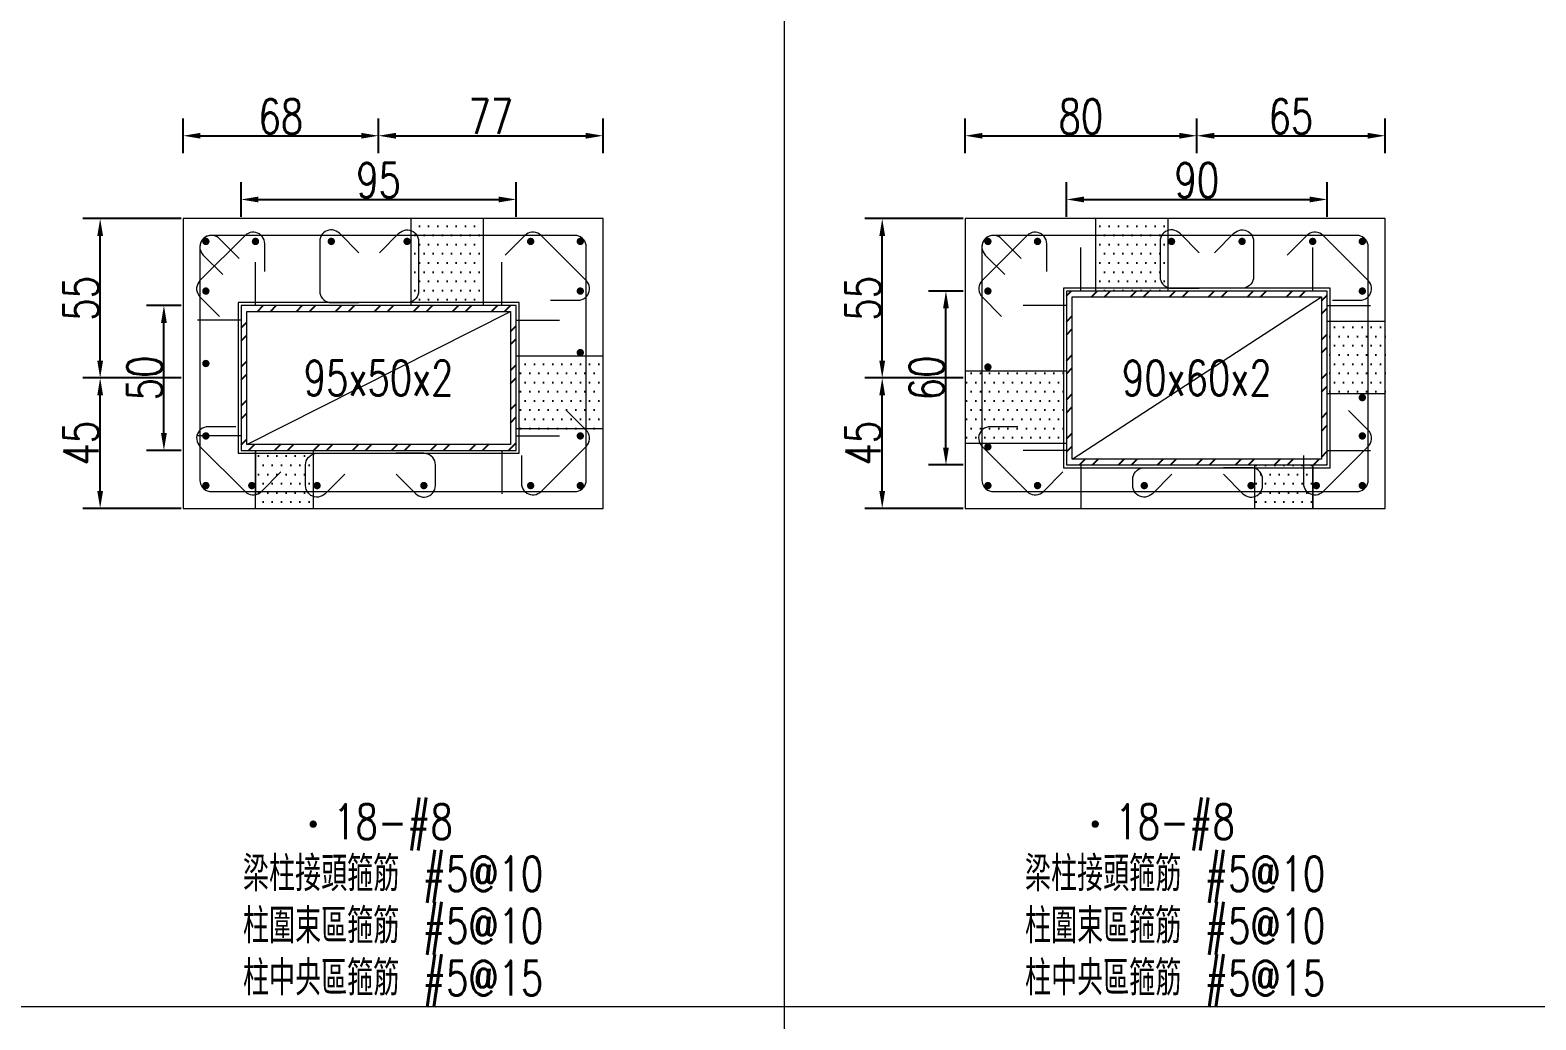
# Model space of a CAD drawing. Header units: millimetres. Extents: x 0 to 3905, y 0 to 8880.
# Drawn here: x 920 to 1440, y 2437 to 2779 of the extents above; entities that cross this region are included whole.
import ezdxf
from ezdxf.enums import TextEntityAlignment as Align

# ---------------------------------------------------------------- set-up
doc = ezdxf.new("R2010")
doc.units = ezdxf.units.MM
doc.layers.get('DEFPOINTS').update_dxf_attribs({"color": 3})
for name, color, linetype in [('Hatch線', 6, 'Continuous'), ('TC-鋼粱', 132, 'Continuous'), ('主筋斷面', 2, 'Continuous'), ('文字-主筋根數', 7, 'Continuous'), ('文字-剪力筋 中央區', 7, 'Continuous'), ('文字-剪力筋-BC', 7, 'Continuous'), ('文字-剪力筋-圍束區', 7, 'Continuous'), ('文字-輔助字', 7, 'Continuous'), ('柱斷面線', 4, 'Continuous'), ('標註字', 4, 'Continuous'), ('箍筋線', 1, 'Continuous'), ('網格線', 7, 'Continuous'), ('鋼柱', 11, 'Continuous')]:
    doc.layers.add(name, color=color, linetype=linetype)
doc.styles.add('note', font='txt.shx', dxfattribs={"width": 0.75, "height": 12})
doc.styles.add('txt', font='txt.shx', dxfattribs={"height": 0.2, "bigfont": 'chineset.shx'})
doc.dimstyles.new('RCAD_DIM', dxfattribs={"dimtxt": 12, "dimasz": 6, "dimexe": 6, "dimexo": 0.625, "dimtad": 1, "dimdec": 0, "dimdsep": 46, "dimtxsty": 'note', "dimcen": 2.5, "dimclrd": 256, "dimclre": 256, "dimclrt": 256, "dimadec": 0, "dimazin": 0, "dimtfac": 1, "dimtmove": 0, "dimatfit": 3, "dimfxl": 0, "dimtolj": 1, "dimarcsym": 0})

# ---------------------------------------------------------------- blocks, each defined once
blk = doc.blocks.new('*D582')
at = {"layer": 'DEFPOINTS', "color": 0}
for p in [(1087.5, 2720.62), (992.5, 2714), (1087.5, 2714)]:
    blk.add_point(p, dxfattribs=at)
at = {"layer": '標註字', "lineweight": -2}
for p, q in [((992.5, 2714.62), (992.5, 2726.62)), ((1087.5, 2714.62), (1087.5, 2726.62)), ((998.5, 2720.62), (1081.5, 2720.62))]:
    blk.add_line(p, q, dxfattribs=at)
at = {"layer": '標註字'}
for points in [[(998.5, 2721.62), (998.5, 2719.62), (992.5, 2720.62)], [(1081.5, 2719.62), (1081.5, 2721.62), (1087.5, 2720.62)]]:
    blk.add_solid(points, dxfattribs=at)
at = {"layer": '標註字', "insert": (1040, 2727.25), "char_height": 12, "attachment_point": 5, "style": 'note'}
blk.add_mtext('\\A1;95', dxfattribs=at)
blk = doc.blocks.new('*D583')
at = {"layer": 'DEFPOINTS', "color": 0}
for p in [(965.88, 2684), (972.5, 2684), (972.5, 2634)]:
    blk.add_point(p, dxfattribs=at)
at = {"layer": '標註字', "lineweight": -2}
for p, q in [((971.88, 2684), (959.88, 2684)), ((965.88, 2640), (965.88, 2678)), ((971.88, 2634), (959.88, 2634))]:
    blk.add_line(p, q, dxfattribs=at)
at = {"layer": '標註字'}
for points in [[(966.88, 2678), (964.88, 2678), (965.88, 2684)], [(964.88, 2640), (966.88, 2640), (965.88, 2634)]]:
    blk.add_solid(points, dxfattribs=at)
at = {"layer": '標註字', "insert": (959.25, 2659), "char_height": 12, "attachment_point": 5, "rotation": 90, "style": 'note'}
blk.add_mtext('\\A1;50', dxfattribs=at)
blk = doc.blocks.new('*D584')
at = {"layer": 'DEFPOINTS', "color": 0}
for p in [(1040, 2742.62), (972.5, 2736), (1040, 2736)]:
    blk.add_point(p, dxfattribs=at)
at = {"layer": '標註字', "lineweight": -2}
for p, q in [((972.5, 2736.62), (972.5, 2748.62)), ((1040, 2736.62), (1040, 2748.62)), ((978.5, 2742.62), (1034, 2742.62))]:
    blk.add_line(p, q, dxfattribs=at)
at = {"layer": '標註字'}
for points in [[(978.5, 2743.62), (978.5, 2741.62), (972.5, 2742.62)], [(1034, 2741.62), (1034, 2743.62), (1040, 2742.62)]]:
    blk.add_solid(points, dxfattribs=at)
at = {"layer": '標註字', "insert": (1006.25, 2749.25), "char_height": 12, "attachment_point": 5, "style": 'note'}
blk.add_mtext('\\A1;68', dxfattribs=at)
blk = doc.blocks.new('*D585')
at = {"layer": 'DEFPOINTS', "color": 0}
for p in [(1117.5, 2742.62), (1040, 2736), (1117.5, 2736)]:
    blk.add_point(p, dxfattribs=at)
at = {"layer": '標註字', "lineweight": -2}
for p, q in [((1040, 2736.62), (1040, 2748.62)), ((1117.5, 2736.62), (1117.5, 2748.62)), ((1046, 2742.62), (1111.5, 2742.62))]:
    blk.add_line(p, q, dxfattribs=at)
at = {"layer": '標註字'}
for points in [[(1046, 2743.62), (1046, 2741.62), (1040, 2742.62)], [(1111.5, 2741.62), (1111.5, 2743.62), (1117.5, 2742.62)]]:
    blk.add_solid(points, dxfattribs=at)
at = {"layer": '標註字', "insert": (1078.75, 2749.25), "char_height": 12, "attachment_point": 5, "style": 'note'}
blk.add_mtext('\\A1;77', dxfattribs=at)
blk = doc.blocks.new('*D586')
at = {"layer": 'DEFPOINTS', "color": 0}
for p in [(943.88, 2659), (972.5, 2659), (972.5, 2614)]:
    blk.add_point(p, dxfattribs=at)
at = {"layer": '標註字', "lineweight": -2}
for p, q in [((971.88, 2659), (937.88, 2659)), ((943.88, 2620), (943.88, 2653)), ((971.88, 2614), (937.88, 2614))]:
    blk.add_line(p, q, dxfattribs=at)
at = {"layer": '標註字'}
for points in [[(944.88, 2653), (942.88, 2653), (943.88, 2659)], [(942.88, 2620), (944.88, 2620), (943.88, 2614)]]:
    blk.add_solid(points, dxfattribs=at)
at = {"layer": '標註字', "insert": (937.25, 2636.5), "char_height": 12, "attachment_point": 5, "rotation": 90, "style": 'note'}
blk.add_mtext('\\A1;45', dxfattribs=at)
blk = doc.blocks.new('*D587')
at = {"layer": 'DEFPOINTS', "color": 0}
for p in [(943.88, 2714), (972.5, 2714), (972.5, 2659)]:
    blk.add_point(p, dxfattribs=at)
at = {"layer": '標註字', "lineweight": -2}
for p, q in [((971.88, 2714), (937.88, 2714)), ((943.88, 2665), (943.88, 2708)), ((971.88, 2659), (937.88, 2659))]:
    blk.add_line(p, q, dxfattribs=at)
at = {"layer": '標註字'}
for points in [[(944.88, 2708), (942.88, 2708), (943.88, 2714)], [(942.88, 2665), (944.88, 2665), (943.88, 2659)]]:
    blk.add_solid(points, dxfattribs=at)
at = {"layer": '標註字', "insert": (937.25, 2686.5), "char_height": 12, "attachment_point": 5, "rotation": 90, "style": 'note'}
blk.add_mtext('\\A1;55', dxfattribs=at)
blk = doc.blocks.new('Circle_Filled')
at = {"const_width": 0.5}
blk.add_lwpolyline([(-0.25, 0, 1), (0.25, 0, 1)], format="xyb", close=True, dxfattribs=at)
blk = doc.blocks.new('*D714')
at = {"layer": 'DEFPOINTS', "color": 0}
for p in [(1367.5, 2720.62), (1277.5, 2714), (1367.5, 2714)]:
    blk.add_point(p, dxfattribs=at)
at = {"layer": '標註字', "lineweight": -2}
for p, q in [((1277.5, 2714.62), (1277.5, 2726.62)), ((1367.5, 2714.62), (1367.5, 2726.62)), ((1283.5, 2720.62), (1361.5, 2720.62))]:
    blk.add_line(p, q, dxfattribs=at)
at = {"layer": '標註字'}
for points in [[(1283.5, 2721.62), (1283.5, 2719.62), (1277.5, 2720.62)], [(1361.5, 2719.62), (1361.5, 2721.62), (1367.5, 2720.62)]]:
    blk.add_solid(points, dxfattribs=at)
at = {"layer": '標註字', "insert": (1322.5, 2727.25), "char_height": 12, "attachment_point": 5, "style": 'note'}
blk.add_mtext('\\A1;90', dxfattribs=at)
blk = doc.blocks.new('*D715')
at = {"layer": 'DEFPOINTS', "color": 0}
for p in [(1235.88, 2689), (1242.5, 2689), (1242.5, 2629)]:
    blk.add_point(p, dxfattribs=at)
at = {"layer": '標註字', "lineweight": -2}
for p, q in [((1241.88, 2689), (1229.88, 2689)), ((1235.88, 2635), (1235.88, 2683)), ((1241.88, 2629), (1229.88, 2629))]:
    blk.add_line(p, q, dxfattribs=at)
at = {"layer": '標註字'}
for points in [[(1236.88, 2683), (1234.88, 2683), (1235.88, 2689)], [(1234.88, 2635), (1236.88, 2635), (1235.88, 2629)]]:
    blk.add_solid(points, dxfattribs=at)
at = {"layer": '標註字', "insert": (1229.25, 2659), "char_height": 12, "attachment_point": 5, "rotation": 90, "style": 'note'}
blk.add_mtext('\\A1;60', dxfattribs=at)
blk = doc.blocks.new('*D716')
at = {"layer": 'DEFPOINTS', "color": 0}
for p in [(1322.5, 2742.62), (1242.5, 2736), (1322.5, 2736)]:
    blk.add_point(p, dxfattribs=at)
at = {"layer": '標註字', "lineweight": -2}
for p, q in [((1242.5, 2736.62), (1242.5, 2748.62)), ((1322.5, 2736.62), (1322.5, 2748.62)), ((1248.5, 2742.62), (1316.5, 2742.62))]:
    blk.add_line(p, q, dxfattribs=at)
at = {"layer": '標註字'}
for points in [[(1248.5, 2743.62), (1248.5, 2741.62), (1242.5, 2742.62)], [(1316.5, 2741.62), (1316.5, 2743.62), (1322.5, 2742.62)]]:
    blk.add_solid(points, dxfattribs=at)
at = {"layer": '標註字', "insert": (1282.5, 2749.25), "char_height": 12, "attachment_point": 5, "style": 'note'}
blk.add_mtext('\\A1;80', dxfattribs=at)
blk = doc.blocks.new('*D717')
at = {"layer": 'DEFPOINTS', "color": 0}
for p in [(1387.5, 2742.62), (1322.5, 2736), (1387.5, 2736)]:
    blk.add_point(p, dxfattribs=at)
at = {"layer": '標註字', "lineweight": -2}
for p, q in [((1322.5, 2736.62), (1322.5, 2748.62)), ((1387.5, 2736.62), (1387.5, 2748.62)), ((1328.5, 2742.62), (1381.5, 2742.62))]:
    blk.add_line(p, q, dxfattribs=at)
at = {"layer": '標註字'}
for points in [[(1328.5, 2743.62), (1328.5, 2741.62), (1322.5, 2742.62)], [(1381.5, 2741.62), (1381.5, 2743.62), (1387.5, 2742.62)]]:
    blk.add_solid(points, dxfattribs=at)
at = {"layer": '標註字', "insert": (1355, 2749.25), "char_height": 12, "attachment_point": 5, "style": 'note'}
blk.add_mtext('\\A1;65', dxfattribs=at)
blk = doc.blocks.new('*D718')
at = {"layer": 'DEFPOINTS', "color": 0}
for p in [(1213.88, 2659), (1242.5, 2659), (1242.5, 2614)]:
    blk.add_point(p, dxfattribs=at)
at = {"layer": '標註字', "lineweight": -2}
for p, q in [((1241.88, 2659), (1207.88, 2659)), ((1213.88, 2620), (1213.88, 2653)), ((1241.88, 2614), (1207.88, 2614))]:
    blk.add_line(p, q, dxfattribs=at)
at = {"layer": '標註字'}
for points in [[(1214.88, 2653), (1212.88, 2653), (1213.88, 2659)], [(1212.88, 2620), (1214.88, 2620), (1213.88, 2614)]]:
    blk.add_solid(points, dxfattribs=at)
at = {"layer": '標註字', "insert": (1207.25, 2636.5), "char_height": 12, "attachment_point": 5, "rotation": 90, "style": 'note'}
blk.add_mtext('\\A1;45', dxfattribs=at)
blk = doc.blocks.new('*D719')
at = {"layer": 'DEFPOINTS', "color": 0}
for p in [(1213.88, 2714), (1242.5, 2714), (1242.5, 2659)]:
    blk.add_point(p, dxfattribs=at)
at = {"layer": '標註字', "lineweight": -2}
for p, q in [((1241.88, 2714), (1207.88, 2714)), ((1213.88, 2665), (1213.88, 2708)), ((1241.88, 2659), (1207.88, 2659))]:
    blk.add_line(p, q, dxfattribs=at)
at = {"layer": '標註字'}
for points in [[(1214.88, 2708), (1212.88, 2708), (1213.88, 2714)], [(1212.88, 2665), (1214.88, 2665), (1213.88, 2659)]]:
    blk.add_solid(points, dxfattribs=at)
at = {"layer": '標註字', "insert": (1207.25, 2686.5), "char_height": 12, "attachment_point": 5, "rotation": 90, "style": 'note'}
blk.add_mtext('\\A1;55', dxfattribs=at)

msp = doc.modelspace()

# ---------------------------------------------------------------- hatches: boundary and pattern name
at = {"layer": 'Hatch線'}
h = msp.add_hatch(dxfattribs=at)
h.set_pattern_fill('ANSI32', color=256, style=0)
h.paths.add_polyline_path([(1277.5, 2629), (1367.5, 2629), (1367.5, 2689), (1277.5, 2689)], flags=17)
h.paths.add_polyline_path([(1279.5, 2631), (1279.5, 2687), (1365.5, 2687), (1365.5, 2631)])
h = msp.add_hatch(dxfattribs=at)
h.set_pattern_fill('ANSI32', color=256, style=0)
h.paths.add_polyline_path([(992.5, 2634), (1087.5, 2634), (1087.5, 2684), (992.5, 2684)], flags=17)
h.paths.add_polyline_path([(994.5, 2636), (994.5, 2682), (1085.5, 2682), (1085.5, 2636)])
at = {"layer": 'TC-鋼粱'}
h = msp.add_hatch(dxfattribs=at)
h.set_pattern_fill('DOTS', color=256, scale=2, style=0)
h.paths.add_polyline_path([(1076.11, 2714), (1051.11, 2714), (1051.11, 2684), (1076.11, 2684)], flags=17)
h = msp.add_hatch(dxfattribs=at)
h.set_pattern_fill('DOTS', color=256, scale=2, style=0)
h.paths.add_polyline_path([(1312.5, 2714), (1287.5, 2714), (1287.5, 2689), (1312.5, 2689)], flags=17)
h = msp.add_hatch(dxfattribs=at)
h.set_pattern_fill('DOTS', color=256, scale=2, style=0)
h.paths.add_polyline_path([(1387.5, 2653.5), (1387.5, 2678.5), (1367.5, 2678.5), (1367.5, 2653.5)], flags=17)
h = msp.add_hatch(dxfattribs=at)
h.set_pattern_fill('DOTS', color=256, scale=2, style=0)
h.paths.add_polyline_path([(1117.5, 2641.5), (1117.5, 2666.5), (1087.5, 2666.5), (1087.5, 2641.5)], flags=17)
h = msp.add_hatch(dxfattribs=at)
h.set_pattern_fill('DOTS', color=256, scale=2, style=0)
h.paths.add_polyline_path([(1242.5, 2661.5), (1242.5, 2636.5), (1277.5, 2636.5), (1277.5, 2661.5)], flags=17)
h = msp.add_hatch(dxfattribs=at)
h.set_pattern_fill('DOTS', color=256, scale=2, style=0)
h.paths.add_polyline_path([(997.5, 2614), (1017.5, 2614), (1017.5, 2634), (997.5, 2634)], flags=17)
h = msp.add_hatch(dxfattribs=at)
h.set_pattern_fill('DOTS', color=256, scale=2, style=0)
h.paths.add_polyline_path([(1342.5, 2614), (1362.5, 2614), (1362.5, 2629), (1342.5, 2629)], flags=17)

# ---------------------------------------------------------------- linework, layer by layer
at = {"layer": 'DEFPOINTS', "lineweight": 5}
for points in [[(1282.5, 2689), (1282.5, 2704)], [(1362.5, 2689), (1362.5, 2704)], [(997.5, 2684), (997.5, 2699)], [(1082.5, 2684), (1082.5, 2699)], [(1277.5, 2628), (1368.5, 2628), (1368.5, 2690), (1276.5, 2690), (1276.5, 2628), (1277.5, 2628)], [(992.5, 2633), (1088.5, 2633), (1088.5, 2685), (991.5, 2685), (991.5, 2633), (992.5, 2633)], [(1277.5, 2684), (1262.5, 2684)], [(1279.5, 2631), (1365.5, 2687)], [(1367.5, 2684), (1382.5, 2684)], [(992.5, 2679), (977.5, 2679)], [(994.5, 2636), (1085.5, 2682)], [(1087.5, 2679), (1102.5, 2679)], [(992.5, 2639), (977.5, 2639)], [(1087.5, 2639), (1102.5, 2639)], [(997.5, 2634), (997.5, 2619)], [(1082.5, 2634), (1082.5, 2619)], [(1277.5, 2634), (1262.5, 2634)], [(1367.5, 2634), (1382.5, 2634)], [(1282.5, 2629), (1282.5, 2614)], [(1362.5, 2629), (1362.5, 2614)]]:
    msp.add_lwpolyline(points, dxfattribs=at)
at = {"layer": 'TC-鋼粱', "lineweight": 5}
for points in [[(1051.11, 2714), (1051.11, 2684)], [(1076.11, 2714), (1076.11, 2684)], [(1287.5, 2714), (1287.5, 2689)], [(1312.5, 2714), (1312.5, 2689)], [(1387.5, 2678.5), (1367.5, 2678.5)], [(1117.5, 2666.5), (1087.5, 2666.5)], [(1242.5, 2661.5), (1277.5, 2661.5)], [(1387.5, 2653.5), (1367.5, 2653.5)], [(1117.5, 2641.5), (1087.5, 2641.5)], [(1242.5, 2636.5), (1277.5, 2636.5)], [(997.5, 2614), (997.5, 2634)], [(1017.5, 2614), (1017.5, 2634)], [(1342.5, 2614), (1342.5, 2629)], [(1362.5, 2614), (1362.5, 2629)]]:
    msp.add_lwpolyline(points, dxfattribs=at)
at = {"layer": '柱斷面線', "lineweight": 5}
for points in [[(972.5, 2614), (1117.5, 2614), (1117.5, 2714), (972.5, 2714), (972.5, 2614)], [(1242.5, 2614), (1387.5, 2614), (1387.5, 2714), (1242.5, 2714), (1242.5, 2614)]]:
    msp.add_lwpolyline(points, dxfattribs=at)
at = {"layer": '箍筋線', "lineweight": 5}
for points in [[(1000.69, 2695.81), (1000.69, 2705.35), (1000.63, 2706.02), (1000.46, 2706.66), (1000.19, 2707.27), (999.82, 2707.83), (999.36, 2708.32), (998.83, 2708.72), (998.23, 2709.02), (997.6, 2709.23), (996.93, 2709.32), (996.27, 2709.3), (995.61, 2709.17), (994.99, 2708.93), (994.41, 2708.59), (993.9, 2708.16), (978.34, 2692.6), (977.89, 2692.07), (977.55, 2691.47), (977.31, 2690.82), (977.19, 2690.13), (977.19, 2689.44), (977.31, 2688.76), (977.55, 2688.11), (977.89, 2687.51), (978.34, 2686.98), (985.08, 2680.23)], [(1033.22, 2702.2), (1026.48, 2708.95), (1025.97, 2709.38), (1025.39, 2709.72), (1024.77, 2709.96), (1024.11, 2710.09), (1023.44, 2710.11), (1022.78, 2710.02), (1022.15, 2709.81), (1021.55, 2709.51), (1021.02, 2709.1), (1020.56, 2708.62), (1020.19, 2708.06), (1019.92, 2707.45), (1019.75, 2706.81), (1019.69, 2706.14), (1019.69, 2688.98), (1019.75, 2688.28), (1019.93, 2687.62), (1020.23, 2686.99), (1020.62, 2686.42), (1021.11, 2685.93), (1021.68, 2685.53), (1022.31, 2685.24), (1022.98, 2685.06), (1023.67, 2685), (1033.21, 2685)], [(1040.28, 2702.2), (1047.02, 2708.95), (1047.54, 2709.38), (1048.11, 2709.72), (1048.73, 2709.96), (1049.39, 2710.09), (1050.06, 2710.11), (1050.72, 2710.02), (1051.36, 2709.81), (1051.95, 2709.51), (1052.48, 2709.1), (1052.94, 2708.62), (1053.31, 2708.06), (1053.59, 2707.45), (1053.75, 2706.81), (1053.81, 2706.14), (1053.81, 2688.98), (1053.75, 2688.28), (1053.57, 2687.62), (1053.28, 2686.99), (1052.88, 2686.42), (1052.39, 2685.93), (1051.82, 2685.53), (1051.19, 2685.24), (1050.53, 2685.06), (1049.84, 2685), (1040.3, 2685)], [(1099.31, 2685.81), (1108.85, 2685.81), (1109.52, 2685.87), (1110.16, 2686.04), (1110.77, 2686.31), (1111.33, 2686.68), (1111.82, 2687.14), (1112.22, 2687.67), (1112.52, 2688.27), (1112.73, 2688.9), (1112.82, 2689.57), (1112.8, 2690.23), (1112.67, 2690.89), (1112.43, 2691.51), (1112.09, 2692.09), (1111.66, 2692.6), (1096.1, 2708.16), (1095.57, 2708.61), (1094.97, 2708.95), (1094.32, 2709.19), (1093.63, 2709.31), (1092.94, 2709.31), (1092.26, 2709.19), (1091.61, 2708.95), (1091.01, 2708.61), (1090.48, 2708.16), (1083.73, 2701.42)], [(1270.69, 2695.81), (1270.69, 2705.35), (1270.63, 2706.02), (1270.46, 2706.66), (1270.19, 2707.27), (1269.82, 2707.83), (1269.36, 2708.32), (1268.83, 2708.72), (1268.23, 2709.02), (1267.6, 2709.23), (1266.93, 2709.32), (1266.27, 2709.3), (1265.61, 2709.17), (1264.99, 2708.93), (1264.41, 2708.59), (1263.9, 2708.16), (1248.34, 2692.6), (1247.89, 2692.07), (1247.55, 2691.47), (1247.31, 2690.82), (1247.19, 2690.13), (1247.19, 2689.44), (1247.31, 2688.76), (1247.55, 2688.11), (1247.89, 2687.51), (1248.34, 2686.98), (1255.08, 2680.23)], [(1323.33, 2702.2), (1316.58, 2708.95), (1316.07, 2709.38), (1315.49, 2709.72), (1314.87, 2709.96), (1314.21, 2710.09), (1313.55, 2710.11), (1312.89, 2710.02), (1312.25, 2709.81), (1311.66, 2709.51), (1311.12, 2709.1), (1310.66, 2708.62), (1310.29, 2708.06), (1310.02, 2707.45), (1309.85, 2706.81), (1309.79, 2706.14), (1309.79, 2693.98), (1309.86, 2693.28), (1310.03, 2692.62), (1310.33, 2691.99), (1310.72, 2691.42), (1311.21, 2690.93), (1311.78, 2690.53), (1312.41, 2690.24), (1313.08, 2690.06), (1313.77, 2690), (1323.31, 2690)], [(1328.58, 2702.2), (1335.32, 2708.95), (1335.83, 2709.38), (1336.41, 2709.72), (1337.03, 2709.96), (1337.69, 2710.09), (1338.36, 2710.11), (1339.02, 2710.02), (1339.66, 2709.81), (1340.25, 2709.51), (1340.78, 2709.1), (1341.24, 2708.62), (1341.61, 2708.06), (1341.89, 2707.45), (1342.05, 2706.81), (1342.11, 2706.14), (1342.11, 2693.98), (1342.05, 2693.28), (1341.87, 2692.62), (1341.58, 2691.99), (1341.18, 2691.42), (1340.69, 2690.93), (1340.12, 2690.53), (1339.49, 2690.24), (1338.83, 2690.06), (1338.13, 2690), (1328.59, 2690)], [(1369.31, 2685.81), (1378.85, 2685.81), (1379.52, 2685.87), (1380.16, 2686.04), (1380.77, 2686.31), (1381.33, 2686.68), (1381.82, 2687.14), (1382.22, 2687.67), (1382.52, 2688.27), (1382.73, 2688.9), (1382.82, 2689.57), (1382.8, 2690.23), (1382.67, 2690.89), (1382.43, 2691.51), (1382.09, 2692.09), (1381.66, 2692.6), (1366.1, 2708.16), (1365.57, 2708.61), (1364.97, 2708.95), (1364.32, 2709.19), (1363.63, 2709.31), (1362.94, 2709.31), (1362.26, 2709.19), (1361.61, 2708.95), (1361.01, 2708.61), (1360.48, 2708.16), (1353.73, 2701.42)], [(991.83, 2700.29), (985.08, 2707.04), (984.57, 2707.47), (983.99, 2707.81), (983.37, 2708.05), (982.72, 2708.18), (982.05, 2708.2), (981.39, 2708.11), (980.75, 2707.9), (980.16, 2707.6), (979.62, 2707.19), (979.16, 2706.71), (978.79, 2706.15), (978.52, 2705.54), (978.35, 2704.9), (978.29, 2704.23), (978.29, 2623.77), (978.36, 2623.08), (978.53, 2622.41), (978.83, 2621.78), (979.22, 2621.21), (979.71, 2620.72), (980.28, 2620.33), (980.91, 2620.03), (981.58, 2619.86), (982.27, 2619.79), (1107.73, 2619.79), (1108.42, 2619.86), (1109.09, 2620.03), (1109.72, 2620.33), (1110.29, 2620.72), (1110.78, 2621.21), (1111.17, 2621.78), (1111.47, 2622.41), (1111.64, 2623.08), (1111.71, 2623.77), (1111.71, 2704.23), (1111.64, 2704.92), (1111.47, 2705.59), (1111.17, 2706.22), (1110.78, 2706.79), (1110.29, 2707.28), (1109.72, 2707.67), (1109.09, 2707.97), (1108.42, 2708.14), (1107.73, 2708.21), (982.27, 2708.21), (981.6, 2708.15), (980.96, 2707.98), (980.35, 2707.71), (979.79, 2707.34), (979.31, 2706.88), (978.9, 2706.34), (978.6, 2705.75), (978.39, 2705.11), (978.3, 2704.45), (978.32, 2703.78), (978.45, 2703.13), (978.69, 2702.51), (979.03, 2701.93), (979.46, 2701.42), (986.21, 2694.67)], [(1261.83, 2700.29), (1255.08, 2707.04), (1254.57, 2707.47), (1253.99, 2707.81), (1253.37, 2708.05), (1252.72, 2708.18), (1252.05, 2708.2), (1251.39, 2708.11), (1250.75, 2707.9), (1250.16, 2707.6), (1249.62, 2707.19), (1249.16, 2706.71), (1248.79, 2706.15), (1248.52, 2705.54), (1248.35, 2704.9), (1248.29, 2704.23), (1248.29, 2623.77), (1248.36, 2623.08), (1248.53, 2622.41), (1248.83, 2621.78), (1249.22, 2621.21), (1249.71, 2620.72), (1250.28, 2620.33), (1250.91, 2620.03), (1251.58, 2619.86), (1252.27, 2619.79), (1377.73, 2619.79), (1378.42, 2619.86), (1379.09, 2620.03), (1379.72, 2620.33), (1380.29, 2620.72), (1380.78, 2621.21), (1381.17, 2621.78), (1381.47, 2622.41), (1381.64, 2623.08), (1381.71, 2623.77), (1381.71, 2704.23), (1381.64, 2704.92), (1381.47, 2705.59), (1381.17, 2706.22), (1380.78, 2706.79), (1380.29, 2707.28), (1379.72, 2707.67), (1379.09, 2707.97), (1378.42, 2708.14), (1377.73, 2708.21), (1252.27, 2708.21), (1251.6, 2708.15), (1250.96, 2707.98), (1250.35, 2707.71), (1249.79, 2707.34), (1249.31, 2706.88), (1248.9, 2706.34), (1248.6, 2705.75), (1248.39, 2705.11), (1248.3, 2704.45), (1248.32, 2703.78), (1248.45, 2703.13), (1248.69, 2702.51), (1249.03, 2701.93), (1249.46, 2701.42), (1256.21, 2694.67)], [(1089.31, 2632.19), (1089.31, 2622.65), (1089.37, 2621.98), (1089.54, 2621.34), (1089.81, 2620.73), (1090.18, 2620.17), (1090.64, 2619.68), (1091.17, 2619.28), (1091.77, 2618.98), (1092.4, 2618.77), (1093.07, 2618.68), (1093.73, 2618.7), (1094.39, 2618.83), (1095.01, 2619.07), (1095.59, 2619.41), (1096.1, 2619.84), (1111.66, 2635.4), (1112.11, 2635.93), (1112.45, 2636.53), (1112.69, 2637.18), (1112.81, 2637.87), (1112.81, 2638.56), (1112.69, 2639.24), (1112.45, 2639.89), (1112.11, 2640.49), (1111.66, 2641.02), (1104.92, 2647.77)], [(1359.31, 2632.19), (1359.31, 2622.65), (1359.37, 2621.98), (1359.54, 2621.34), (1359.81, 2620.73), (1360.18, 2620.17), (1360.64, 2619.68), (1361.17, 2619.28), (1361.77, 2618.98), (1362.4, 2618.77), (1363.07, 2618.68), (1363.73, 2618.7), (1364.39, 2618.83), (1365.01, 2619.07), (1365.59, 2619.41), (1366.1, 2619.84), (1381.66, 2635.4), (1382.11, 2635.93), (1382.45, 2636.53), (1382.69, 2637.18), (1382.81, 2637.87), (1382.81, 2638.56), (1382.69, 2639.24), (1382.45, 2639.89), (1382.11, 2640.49), (1381.66, 2641.02), (1374.92, 2647.77)], [(990.69, 2642.19), (981.15, 2642.19), (980.48, 2642.13), (979.84, 2641.96), (979.23, 2641.69), (978.67, 2641.32), (978.18, 2640.86), (977.78, 2640.33), (977.48, 2639.73), (977.27, 2639.1), (977.18, 2638.43), (977.2, 2637.77), (977.33, 2637.11), (977.57, 2636.49), (977.91, 2635.91), (978.34, 2635.4), (993.9, 2619.84), (994.43, 2619.39), (995.03, 2619.05), (995.68, 2618.81), (996.37, 2618.69), (997.06, 2618.69), (997.74, 2618.81), (998.39, 2619.05), (998.99, 2619.39), (999.52, 2619.84), (1006.27, 2626.58)], [(1260.69, 2642.19), (1251.15, 2642.19), (1250.48, 2642.13), (1249.84, 2641.96), (1249.23, 2641.69), (1248.67, 2641.32), (1248.18, 2640.86), (1247.78, 2640.33), (1247.48, 2639.73), (1247.27, 2639.1), (1247.18, 2638.43), (1247.2, 2637.77), (1247.33, 2637.11), (1247.57, 2636.49), (1247.91, 2635.91), (1248.34, 2635.4), (1263.9, 2619.84), (1264.43, 2619.39), (1265.03, 2619.05), (1265.68, 2618.81), (1266.37, 2618.69), (1267.06, 2618.69), (1267.74, 2618.81), (1268.39, 2619.05), (1268.99, 2619.39), (1269.52, 2619.84), (1276.27, 2626.58)], [(1028.33, 2625.8), (1021.58, 2619.05), (1021.07, 2618.62), (1020.49, 2618.28), (1019.87, 2618.04), (1019.21, 2617.91), (1018.55, 2617.89), (1017.88, 2617.98), (1017.25, 2618.19), (1016.65, 2618.49), (1016.12, 2618.9), (1015.66, 2619.38), (1015.29, 2619.94), (1015.02, 2620.55), (1014.85, 2621.19), (1014.79, 2621.86), (1014.79, 2629.02), (1014.85, 2629.72), (1015.03, 2630.38), (1015.33, 2631.01), (1015.72, 2631.58), (1016.21, 2632.07), (1016.78, 2632.47), (1017.41, 2632.76), (1018.08, 2632.94), (1018.77, 2633), (1028.31, 2633)], [(1046.08, 2625.8), (1052.82, 2619.05), (1053.33, 2618.62), (1053.91, 2618.28), (1054.53, 2618.04), (1055.19, 2617.91), (1055.86, 2617.89), (1056.52, 2617.98), (1057.16, 2618.19), (1057.75, 2618.49), (1058.28, 2618.9), (1058.74, 2619.38), (1059.11, 2619.94), (1059.39, 2620.55), (1059.55, 2621.19), (1059.61, 2621.86), (1059.61, 2629.02), (1059.55, 2629.72), (1059.37, 2630.38), (1059.08, 2631.01), (1058.68, 2631.58), (1058.19, 2632.07), (1057.62, 2632.47), (1056.99, 2632.76), (1056.32, 2632.94), (1055.63, 2633), (1046.09, 2633)], [(1313.92, 2625.8), (1307.18, 2619.05), (1306.67, 2618.62), (1306.09, 2618.28), (1305.47, 2618.04), (1304.81, 2617.91), (1304.14, 2617.89), (1303.48, 2617.98), (1302.84, 2618.19), (1302.25, 2618.49), (1301.72, 2618.9), (1301.26, 2619.38), (1300.89, 2619.94), (1300.61, 2620.55), (1300.45, 2621.19), (1300.39, 2621.86), (1300.39, 2624.03), (1300.45, 2624.72), (1300.63, 2625.38), (1300.92, 2626.01), (1301.32, 2626.58), (1301.81, 2627.07), (1302.38, 2627.47), (1303.01, 2627.76), (1303.67, 2627.94), (1304.36, 2628), (1313.9, 2628)], [(1331.67, 2625.8), (1338.42, 2619.05), (1338.93, 2618.62), (1339.51, 2618.28), (1340.13, 2618.04), (1340.78, 2617.91), (1341.45, 2617.89), (1342.11, 2617.98), (1342.75, 2618.19), (1343.34, 2618.49), (1343.88, 2618.9), (1344.34, 2619.38), (1344.71, 2619.94), (1344.98, 2620.55), (1345.15, 2621.19), (1345.2, 2621.86), (1345.2, 2624.03), (1345.14, 2624.72), (1344.97, 2625.38), (1344.67, 2626.01), (1344.27, 2626.58), (1343.78, 2627.07), (1343.22, 2627.47), (1342.59, 2627.76), (1341.92, 2627.94), (1341.23, 2628), (1331.69, 2628)]]:
    msp.add_lwpolyline(points, dxfattribs=at)
at = {"layer": '網格線', "lineweight": 5}
for points in [[(1180, 2814), (1180, 2442)], [(910, 2442), (1180, 2442)], [(1180, 2442), (1450, 2442)], [(1180, 2442), (1180, 2412)]]:
    msp.add_lwpolyline(points, dxfattribs=at)
at = {"layer": '鋼柱', "lineweight": 5}
for points in [[(1277.5, 2629), (1367.5, 2629), (1367.5, 2689), (1277.5, 2689), (1277.5, 2629)], [(992.5, 2634), (1087.5, 2634), (1087.5, 2684), (992.5, 2684), (992.5, 2634)], [(1279.5, 2631), (1279.5, 2687), (1365.5, 2687), (1365.5, 2631), (1279.5, 2631)], [(994.5, 2636), (994.5, 2682), (1085.5, 2682), (1085.5, 2636), (994.5, 2636)]]:
    msp.add_lwpolyline(points, dxfattribs=at)

# ---------------------------------------------------------------- block references
at = {"layer": '主筋斷面', "lineweight": 5, "xscale": 2.539999961853027, "yscale": 2.539999961853027}
for p in [(980.36, 2706.14), (997.5, 2706.14), (1023.67, 2706.14), (1049.84, 2706.14), (1092.5, 2706.14), (1109.64, 2706.14), (1250.36, 2706.14), (1267.5, 2706.14), (1313.77, 2706.14), (1338.13, 2706.14), (1362.5, 2706.14), (1379.64, 2706.14), (980.36, 2689), (1109.64, 2689), (1250.36, 2689), (1379.64, 2689), (1109.64, 2667.77), (980.36, 2664), (1250.36, 2662.77), (1379.64, 2652.23), (980.36, 2639), (1109.64, 2639), (1250.36, 2635.23), (1379.64, 2639), (980.36, 2621.86), (996.23, 2621.86), (1018.77, 2621.86), (1055.63, 2621.86), (1092.5, 2621.86), (1109.64, 2621.86), (1250.36, 2621.86), (1267.5, 2621.86), (1304.36, 2621.86), (1341.23, 2621.86), (1363.77, 2621.86), (1379.64, 2621.86), (1017.42, 2505), (1287.42, 2505)]:
    msp.add_blockref('Circle_Filled', p, dxfattribs=at)

# ---------------------------------------------------------------- texts
at = {"layer": '文字-主筋根數', "style": 'txt', "width": 0.75}
for p in [(1045, 2505), (1315, 2505)]:
    msp.add_text('18-#8', height=12, dxfattribs=at).set_placement(p, align=Align.MIDDLE)
at = {"layer": '文字-剪力筋 中央區', "style": 'txt', "width": 0.75}
for p in [(1045, 2451), (1315, 2451)]:
    msp.add_text('柱中央區箍筋 #5@15', height=12, dxfattribs=at).set_placement(p, align=Align.MIDDLE)
at = {"layer": '文字-剪力筋-BC', "style": 'txt', "width": 0.75}
for p in [(1045, 2487), (1315, 2487)]:
    msp.add_text('梁柱接頭箍筋 #5@10', height=12, dxfattribs=at).set_placement(p, align=Align.MIDDLE)
at = {"layer": '文字-剪力筋-圍束區', "style": 'txt', "width": 0.75}
for p in [(1045, 2469), (1315, 2469)]:
    msp.add_text('柱圍束區箍筋 #5@10', height=12, dxfattribs=at).set_placement(p, align=Align.MIDDLE)
at = {"layer": '文字-輔助字', "style": 'txt', "width": 0.75}
for s, p in [('95x50x2', (1040, 2659)), ('90x60x2', (1322.5, 2659))]:
    msp.add_text(s, height=12, dxfattribs=at).set_placement(p, align=Align.MIDDLE)

# ---------------------------------------------------------------- dimensions: what is measured, and where the dimension line sits
at = {"layer": '標註字'}
for base, p1, p2, picture, middle in [((1040.0001, 2742.625), (972.5, 2736), (1040.0001, 2736), '*D584', (1006.25, 2749.25)), ((1117.5, 2742.625), (1040.0001, 2736), (1117.5, 2736), '*D585', (1078.75, 2749.25)), ((1322.5, 2742.62), (1242.5, 2736), (1322.5, 2736), '*D716', (1282.5, 2749.25)), ((1387.5, 2742.62), (1322.5, 2736), (1387.5, 2736), '*D717', (1355, 2749.25)), ((1087.5, 2720.62), (992.5, 2714), (1087.5, 2714), '*D582', (1040, 2727.25)), ((1367.5, 2720.62), (1277.5, 2714), (1367.5, 2714), '*D714', (1322.5, 2727.25))]:
    dim = msp.add_linear_dim(base=base, p1=p1, p2=p2, dimstyle='RCAD_DIM', dxfattribs=at)
    dim.commit()
    dim.dimension.update_dxf_attribs({"geometry": picture, "text_midpoint": middle})
for base, p1, p2, picture, middle in [((943.88, 2714), (972.5, 2659), (972.5, 2714), '*D587', (937.25, 2686.5)), ((1213.88, 2714), (1242.5, 2659), (1242.5, 2714), '*D719', (1207.25, 2686.5)), ((1235.88, 2689), (1242.5, 2629), (1242.5, 2689), '*D715', (1229.25, 2659)), ((965.88, 2684), (972.5, 2634), (972.5, 2684), '*D583', (959.25, 2659)), ((943.88, 2659), (972.5, 2614), (972.5, 2659), '*D586', (937.25, 2636.5)), ((1213.88, 2659), (1242.5, 2614), (1242.5, 2659), '*D718', (1207.25, 2636.5))]:
    dim = msp.add_linear_dim(base=base, p1=p1, p2=p2, angle=90, dimstyle='RCAD_DIM', dxfattribs=at)
    dim.commit()
    dim.dimension.update_dxf_attribs({"geometry": picture, "text_midpoint": middle})

doc.saveas('drawing.dxf')
